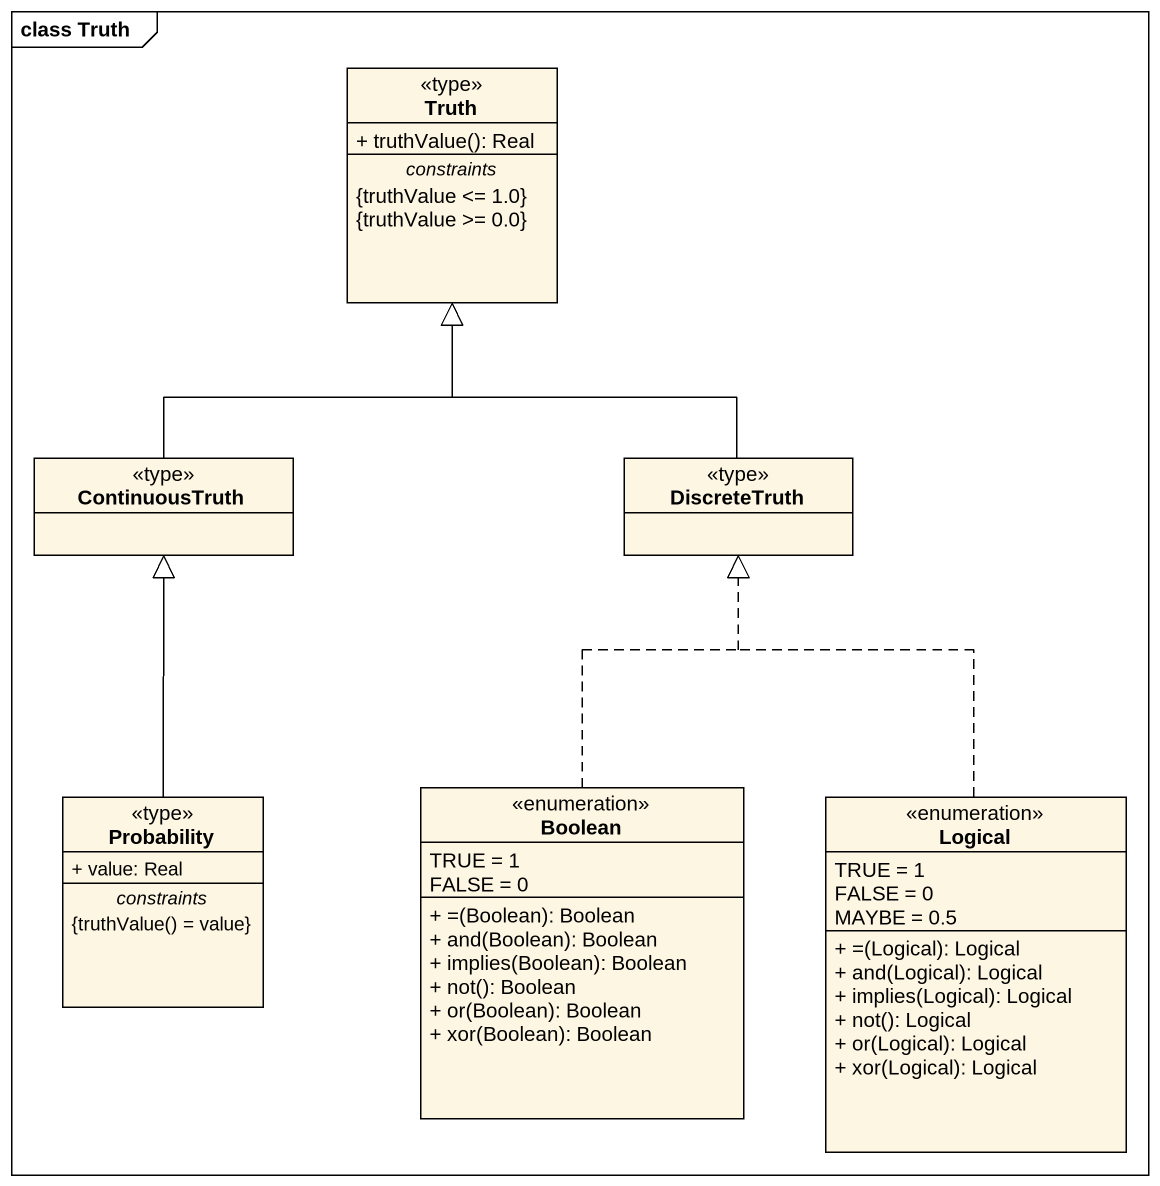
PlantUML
@startuml
mainframe class Truth
hide circle
hide empty members
skinparam classAttributeIconSize 0
class Truth <<type>> {
  + truthValue(): Real
  -- constraints --
  {truthValue <= 1.0}
  {truthValue >= 0.0}
}
class ContinuousTruth <<type>>
class DiscreteTruth <<type>>
class Probability <<type>> {
  + value: Real
  -- constraints --
  {field} {truthValue() = value}
}
enum Boolean {
  TRUE = 1
  FALSE = 0
  + =(Boolean): Boolean
  + and(Boolean): Boolean
  + implies(Boolean): Boolean
  + not(): Boolean
  + or(Boolean): Boolean
  + xor(Boolean): Boolean
}
enum Logical {
  TRUE = 1
  FALSE = 0
  MAYBE = 0.5
  + =(Logical): Logical
  + and(Logical): Logical
  + implies(Logical): Logical
  + not(): Logical
  + or(Logical): Logical
  + xor(Logical): Logical
}
ContinuousTruth -up-|> Truth
DiscreteTruth -up-|> Truth
Probability -up-|> ContinuousTruth
Boolean .up.|> DiscreteTruth
Logical .up.|> DiscreteTruth
@enduml
